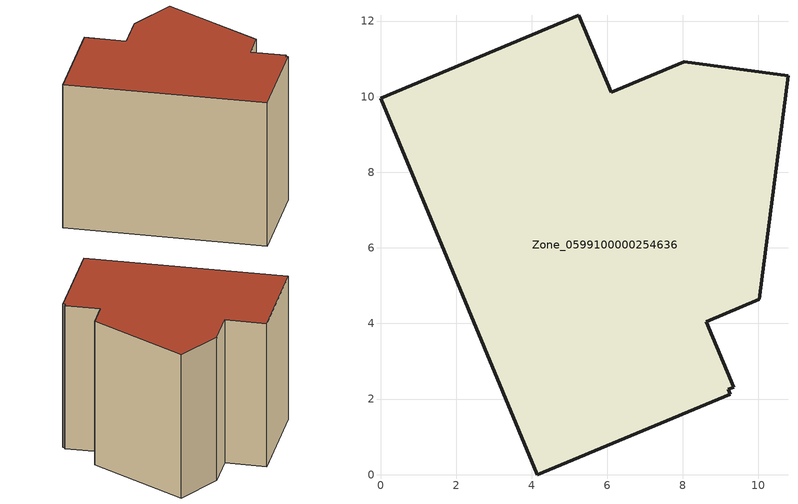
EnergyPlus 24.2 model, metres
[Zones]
Zone_0599100000254636
 floor ground (C_G): 8.03,10.92 10.78,10.55 10.02,4.64 8.62,4.05 9.35,2.32 9.2,2.25 9.25,2.13 4.15,0 0,9.96 5.25,12.15 6.1,10.12 z3.58
 wall outside (C_F): 5.25,12.15 0,9.96 4.15,0 9.25,2.13 9.2,2.25 9.35,2.32 8.62,4.05 10.02,4.64 10.78,10.55 8.03,10.92 6.1,10.12 5.25,12.15 z3.58:11.82
 roof outside (C_R): 4.15,0 9.25,2.13 9.2,2.25 9.35,2.32 8.62,4.05 10.02,4.64 10.78,10.55 8.03,10.92 6.1,10.12 5.25,12.15 0,9.96 z11.82
[BUILDING]
Pand.0599100000254636: North Axis=0; Terrain=City; Loads Convergence Tolerance Value=0.04; Temperature Convergence Tolerance Value=0.4; Solar Distribution=FullExterior; Maximum Number of Warmup Days=25; Minimum Number of Warmup Days=1
[Site:Location]
Rotterdam.The.Hague.AP_ZH_NLD Design_Conditions: Latitude=51.96; Longitude=4.45; Time Zone=1; Elevation=-4.5
[SITE:GROUNDTEMPERATURE:BUILDINGSURFACE]
18, 18, 18, 18, 18, 18, 18, 18, 18, 18, 18, 18
[MATERIAL] Thermal Absorptance=0.9; Solar Absorptance=0.7; Visible Absorptance=0.7
Name | Roughness | Thickness | Conductivity | Density | Specific Heat
G.TC.1975-1991 | MediumSmooth | 0.15 | 0.288461 | 540 | 1210
F.TC.1975-1991 | Rough | 0.3 | 0.230769 | 1920 | 840
R.TC.1975-1991 | MediumRough | 0.2 | 0.153846 | 1500 | 1000
[CONSTRUCTION]
C_G: G.TC.1975-1991
C_F: F.TC.1975-1991
C_R: R.TC.1975-1991
[ZONE]
Zone_0599100000254636: Type=1; Multiplier=1; Ceiling Height=Autocalculate; Volume=Autocalculate; Floor Area=autocalculate; Part of Total Floor Area=Yes
[ZONEINFILTRATION:DESIGNFLOWRATE]
Infil_Zone_0599100000254636: Zone or ZoneList or Space or SpaceList=Zone_0599100000254636; Schedule=AlwaysOn; Design Flow Rate Calculation Method=Flow/Area; Flow Rate per Floor Area=0.003; Constant Term Coefficient=1; Temperature Term Coefficient=0; Velocity Term Coefficient=0; Velocity Squared Term Coefficient=0
[HVACTEMPLATE:ZONE:IDEALLOADSAIRSYSTEM]
Zone_0599100000254636: Maximum Heating Supply Air Temperature=50; Minimum Cooling Supply Air Temperature=13; Maximum Heating Supply Air Humidity Ratio=0.0156; Minimum Cooling Supply Air Humidity Ratio=0.0077; Heating Limit=NoLimit; Cooling Limit=NoLimit; Dehumidification Control Type=ConstantSensibleHeatRatio; Cooling Sensible Heat Ratio=0.7; Dehumidification Setpoint=60; Humidification Control Type=None; Humidification Setpoint=30; Outdoor Air Method=None; Outdoor Air Flow Rate per Person=0.00944; Outdoor Air Flow Rate per Zone Floor Area=0; Outdoor Air Flow Rate per Zone=0; Demand Controlled Ventilation Type=None; Outdoor Air Economizer Type=NoEconomizer; Heat Recovery Type=None; Sensible Heat Recovery Effectiveness=0.7; Latent Heat Recovery Effectiveness=0.65
[ZONECONTROL:THERMOSTAT]
ThermostatControl_Zone_0599100000254636: Zone or ZoneList=Zone_0599100000254636; Control Type Schedule=DualSetpointControlType; Control 1=Thermostat_Zone_0599100000254636; Temperature Difference Between Cutout And Setpoint=0
[THERMOSTATSETPOINT:DUALSETPOINT]
Thermostat_Zone_0599100000254636: Heating Setpoint Temperature Schedule=HeatingSetpoint_Zone_0599100000254636; Cooling Setpoint Temperature Schedule=CoolingSetpoint_Zone_0599100000254636
[SCHEDULE:COMPACT]
HeatingSetpoint_Zone_0599100000254636: Through: 12/31, For: AllDays, Until: 24:00, 21
CoolingSetpoint_Zone_0599100000254636: Through: 12/31, For: AllDays, Until: 24:00, 24
DualSetpointControlType: Through: 12/31, For: AllDays, Until: 24:00, 4
AlwaysOn: Through: 12/31, For: AllDays, Until: 24:00, 1
